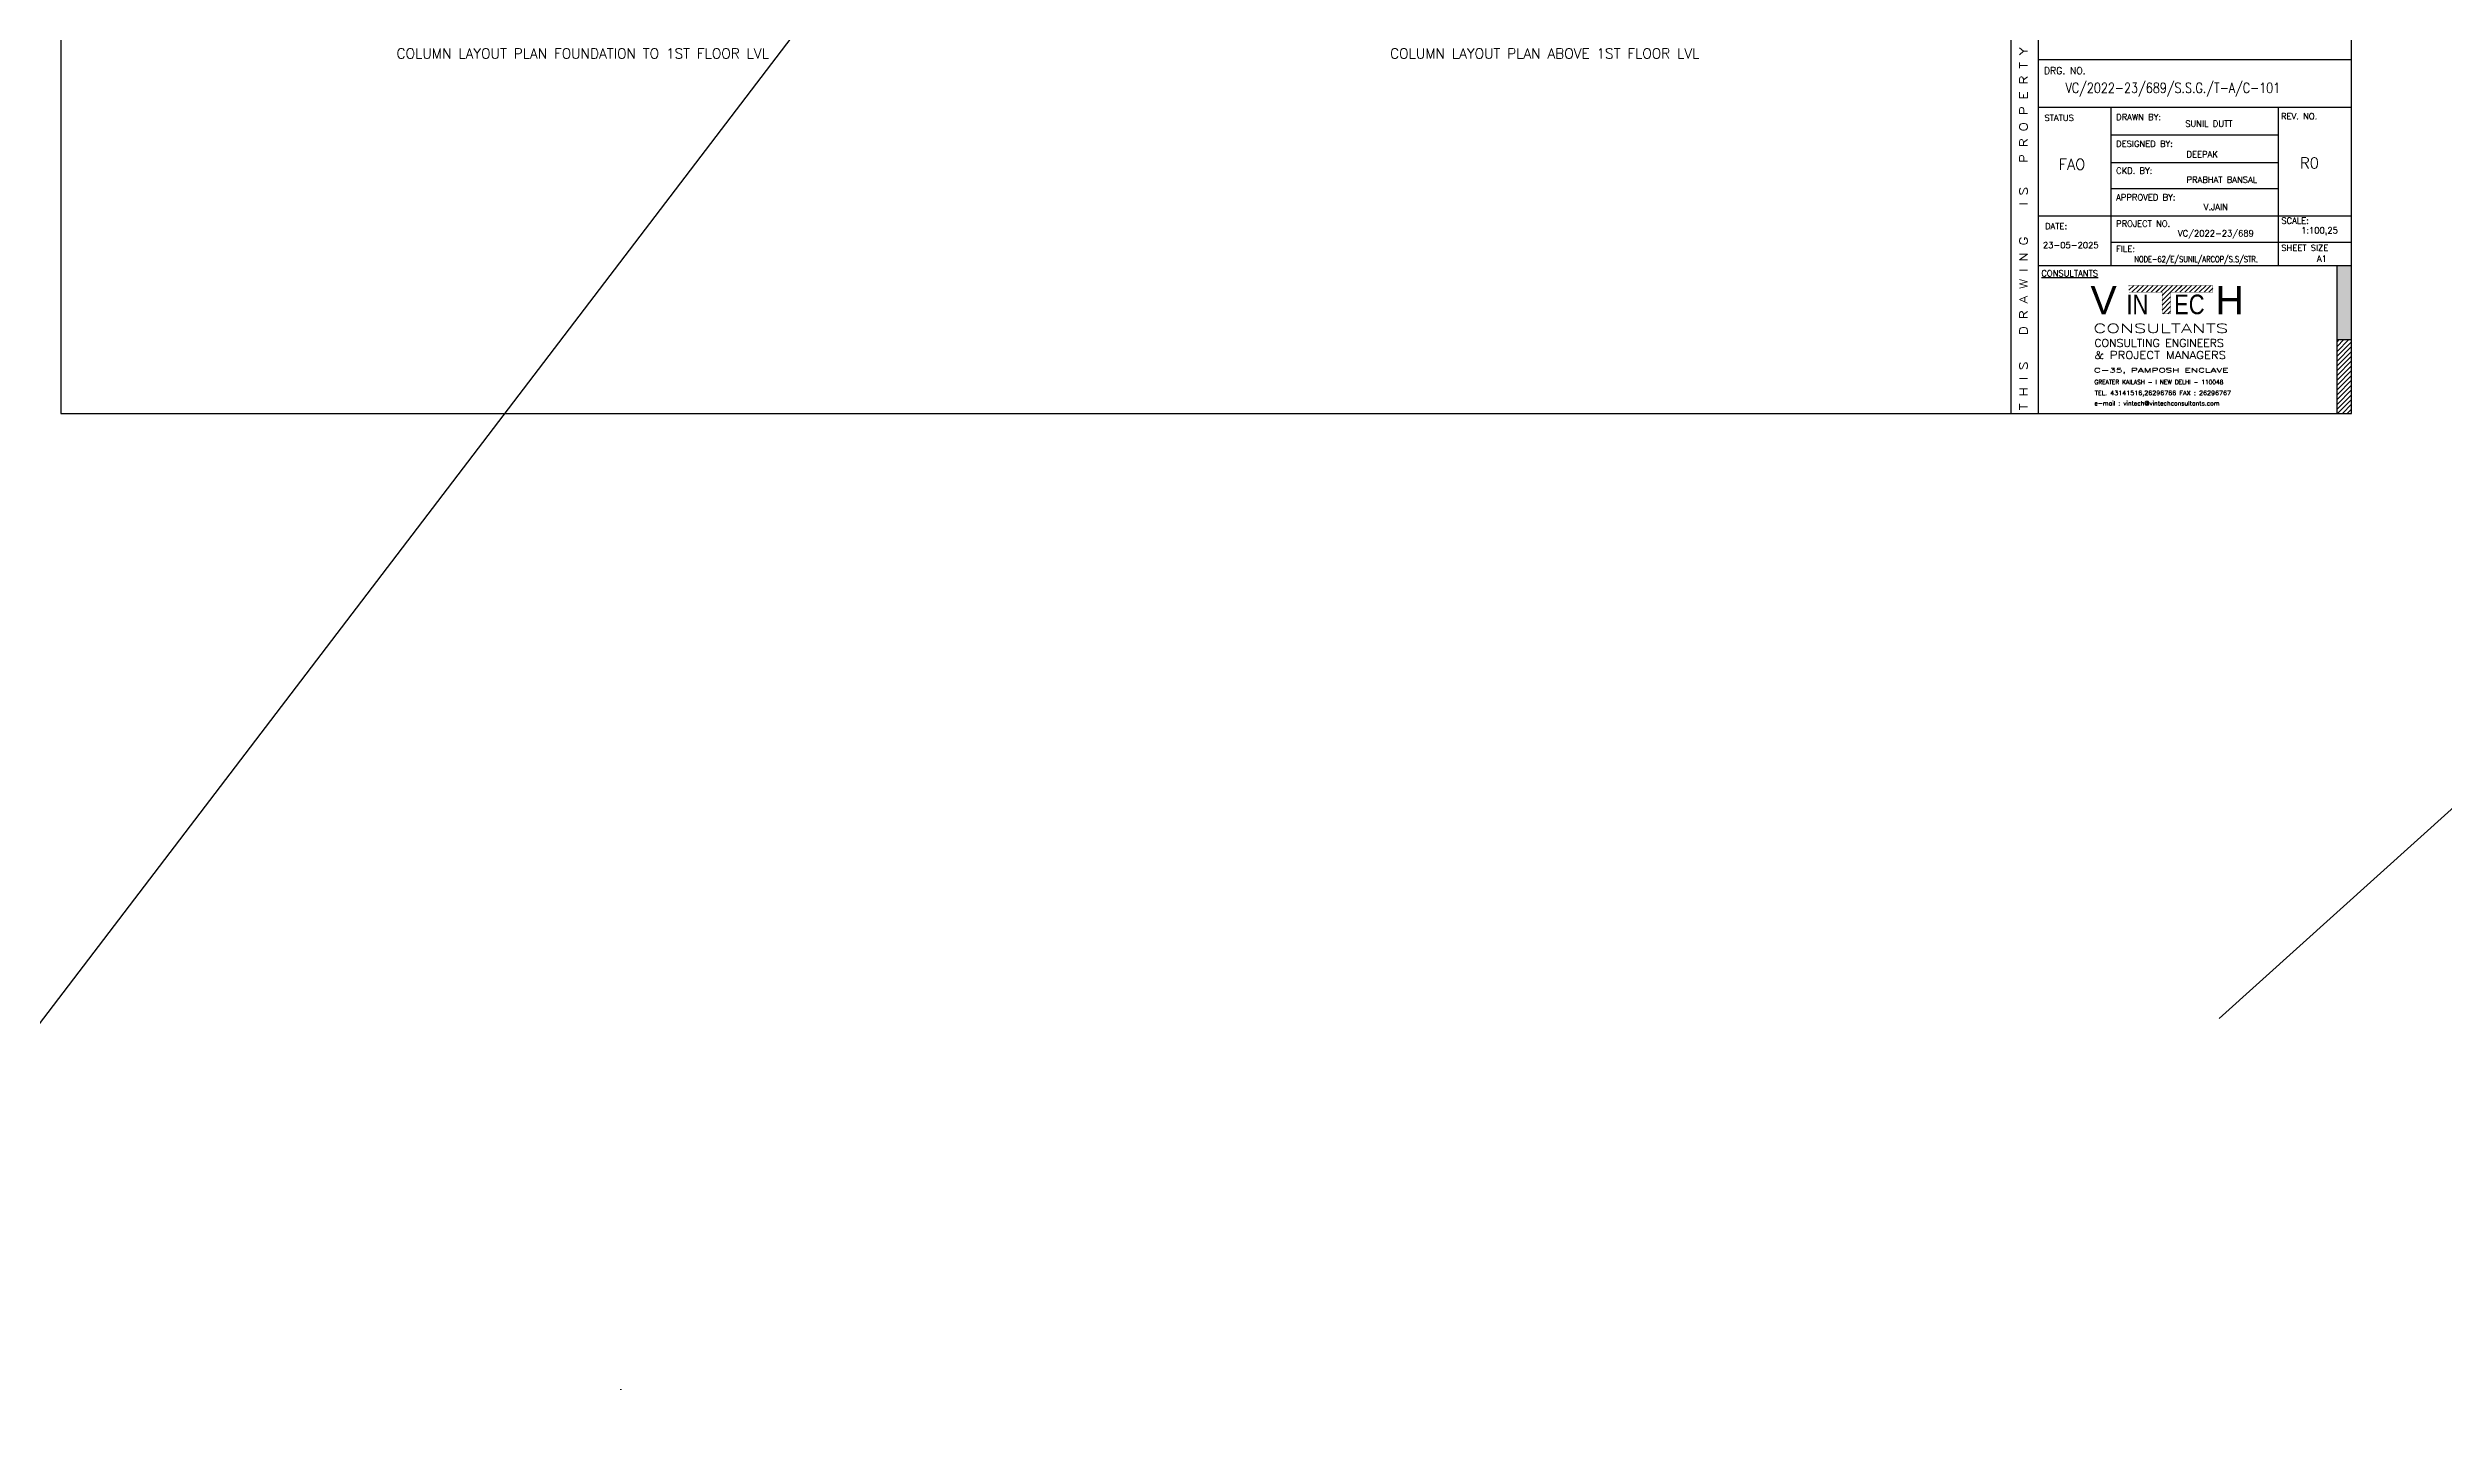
# Model space of a CAD drawing. Header units: millimetres. Extents: x 2061841 to 105821645, y -77612 to 48520811.
# Drawn here: x 105193671 to 105281648, y 48383712 to 48434613 of the extents above; entities that cross this region are included whole.
import ezdxf
from ezdxf.enums import TextEntityAlignment as Align

# ---------------------------------------------------------------- set-up
doc = ezdxf.new("R2010")
doc.units = ezdxf.units.MM
doc.header["$LTSCALE"] = 10
doc.header["$MEASUREMENT"] = 0
for name, color, linetype in [('AS-COLS', 2, 'Continuous'), ('BORDER', 5, 'Continuous'), ('LOGO', 1, 'Continuous'), ('S-OPENING', 6, 'Continuous'), ('T', 2, 'Continuous')]:
    doc.layers.add(name, color=color, linetype=linetype)
for name, color, linetype, lineweight in [('S-STRCOL HATCH', 33, 'Continuous', 9), ('STAIR', 3, 'Continuous', 13), ('TEXT', 2, 'Continuous', 25), ('TEXT 3', 1, 'Continuous', 18)]:
    doc.layers.add(name, color=color, linetype=linetype, lineweight=lineweight)
doc.styles.add('K', font='swissek.ttf', dxfattribs={"height": 349})
doc.styles.add('PK', font='romand.shx', dxfattribs={"width": 0.7, "height": 225})
doc.styles.add('RT', font='romant.shx', dxfattribs={"height": 250})
doc.styles.add('ST', font='romand.shx', dxfattribs={"height": 4})
pattern_1 = [(50, (0, 0), (5465.54007, -478.17257), [571.5, -6286.5]), (355, (0, 0), (-1057.30264, 5731.70536), [457.2, -5029.21753]), (100.4514447, (455.5, -40), (4408.23741, 5253.53256), [485.70026, -5342.70734]), (46.1842, (0, 1524), (8132.37123, -1261.26984), [857.25, -9429.75]), (96.635558, (678, 1419), (7122.124, 7422.78374), [728.5507, -8014.06824]), (351.184151, (0, 1524), (7122.124, 7422.78374), [685.799, -7543.79196]), (21, (762, 1143), (4548.43174, -3067.95595), [571.5, -6286.5]), (326, (762, 1143), (1854.06085, 5525.63898), [457.2, -5029.2]), (71.451445, (1141, 887.3), (6402.49258, 2457.68307), [485.70026, -5342.69813]), (37.5, (0, 0), (92.658098, 2536.651166), [0, -4968.24, 0, -5105.4, 0, -5048.25]), (7.5, (0, 0), (2004.589875, 3005.417245), [0, -2910.84, 0, -4853.94, 0, -1924.05]), (-32.5, (-1699.3, 0), (4067.717855, -171.86232), [0, -1905, 0, -5943.6, 0, -7886.7]), (-42.5, (-2461.3, 0), (4443.87544, 762.79473), [0, -2476.5, 0, -3947.16, 0, -5600.7])]

# ---------------------------------------------------------------- blocks, each defined once
blk = doc.blocks.new('TOWER-A TYPICAL FLOOR FRAMING PLAN N')
at = {"layer": 'LOGO'}
h = blk.add_hatch(dxfattribs=at)
h.set_pattern_fill('ANSI31', color=256, scale=999.996528, style=0)
h.set_pattern_definition([(45, (102421201.14, 48603596.1), (-88.38804, 88.38804), [])])
h.paths.add_polyline_path([(102508295.2, 48522860.7), (102508607.5, 48522860.7), (102508607.5, 48523656.8), (102510162.3, 48523656.8), (102510162.3, 48523907.7), (102507078.7, 48523907.7), (102507078.7, 48523660.2), (102508295.2, 48523660.2), (102508295.2, 48522860.7)])
h = blk.add_hatch(dxfattribs=at)
h.set_pattern_fill('ANSI31', color=256, scale=999.996528, style=0)
h.set_pattern_definition([(45, (102421201.11, 48603596.08), (-88.38804, 88.38804), [])])
h.paths.add_polyline_path([(102508295.1, 48522860.6), (102508607.4, 48522860.6), (102508607.4, 48523656.8), (102510162.3, 48523656.8), (102510162.3, 48523907.6), (102507078.7, 48523907.6), (102507078.7, 48523660.1), (102508295.1, 48523660.1), (102508295.1, 48522860.6)])
at = {"layer": 'S-STRCOL HATCH'}
h = blk.add_hatch(dxfattribs=at)
h.set_pattern_fill('AR-CONC', color=256, scale=30)
h.set_pattern_definition(pattern_1)
h.paths.add_polyline_path([(102451390.4, 48481726.7), (102451390.4, 48484027), (102451840.4, 48484027), (102451840.4, 48481726.7), (102451390.4, 48481726.7)])
h = blk.add_hatch(dxfattribs=at)
h.set_pattern_fill('AR-CONC', color=256, scale=30)
h.set_pattern_definition(pattern_1)
h.paths.add_polyline_path([(102451840.4, 48484027), (102451615.5, 48484027), (102451615.5, 48482552.4), (102451840.4, 48482552.4), (102451840.4, 48484027)])
at = {"layer": 'STAIR'}
blk.add_hatch(color=6, dxfattribs=at).paths.add_polyline_path([(102515248.8, 48524626.2), (102514718, 48524626.2), (102514718, 48521914.8), (102515248.8, 48521914.8), (102515248.8, 48524626.2)])
blk.add_hatch(color=6, dxfattribs=at).paths.add_polyline_path([(102515248.8, 48524626.2), (102514718, 48524626.2), (102514718, 48521914.8), (102515248.8, 48521914.8), (102515248.8, 48524626.2)])
h = blk.add_hatch(dxfattribs=at)
h.set_pattern_fill('ANSI31', color=6, scale=999.996528, style=0)
h.set_pattern_definition([(45, (102379757.2, 48509841.85), (-88.38804, 88.38804), [])])
h.paths.add_polyline_path([(102515248.8, 48521914.8), (102514718, 48521914.8), (102514718, 48519203.5), (102515248.8, 48519203.5), (102515248.8, 48521914.8)])
h = blk.add_hatch(dxfattribs=at)
h.set_pattern_fill('ANSI31', color=6, scale=999.996528, style=0)
h.set_pattern_definition([(45, (102379757.22, 48509841.87), (-88.38804, 88.38804), [])])
h.paths.add_polyline_path([(102515248.8, 48521914.8), (102514718, 48521914.8), (102514718, 48519203.5), (102515248.8, 48519203.5), (102515248.8, 48521914.8)])
at = {"color": 5}
blk.add_line((102514718, 48521914.8), (102515248.8, 48521914.8), dxfattribs=at)
blk.add_line((102514718, 48521914.8), (102515248.8, 48521914.8), dxfattribs=at)
at = {"layer": 'AS-COLS', "color": 6}
for p, q in [((102516331, 48609568), (102425475.5, 48490410.1)), ((102617648.5, 48593639), (102510387.1, 48496984.7))]:
    blk.add_line(p, q, dxfattribs=at)
at = {"layer": 'BORDER'}
for p, q in [((102502748.8, 48519203.5), (102502748.8, 48578603.5)), ((102515248.8, 48530437), (102503748.8, 48530437)), ((102515248.8, 48530436.9), (102503748.8, 48530436.9)), ((102506425.3, 48524626.2), (102506425.3, 48530437)), ((102512571.9, 48524626.2), (102512571.9, 48530437)), ((102503748.8, 48526465.6), (102515248.8, 48526465.6)), ((102503748.8, 48526465.6), (102515248.8, 48526465.6)), ((102515248.8, 48524626.2), (102503748.8, 48524626.2)), ((102515248.8, 48524626.2), (102503748.8, 48524626.2))]:
    blk.add_line(p, q, dxfattribs=at)
at = {"layer": 'BORDER', "color": 5}
blk.add_line((102503748.8, 48578603.5), (102503748.8, 48519203.5), dxfattribs=at)
at = {"layer": 'BORDER', "ltscale": 80}
blk.add_line((102503748.8, 48532201), (102515248.8, 48532201), dxfattribs=at)
blk.add_line((102503748.8, 48532201), (102515248.8, 48532201), dxfattribs=at)
at = {"layer": 'BORDER'}
for points in [[(102431148.3, 48519203.5), (102515248.3, 48519203.5), (102515248.3, 48578603.5), (102431148.3, 48578603.5)], [(102515248.8, 48524626.2), (102514710.5, 48524626.2), (102514710.5, 48519203.5), (102515248.8, 48519203.5)]]:
    blk.add_lwpolyline(points, close=True, dxfattribs=at)
at = {"layer": 'LOGO', "const_width": 10.4}
for points in [[(102510162.3, 48523657), (102510162.3, 48523907.7), (102507078.7, 48523907.7), (102507078.7, 48523660.2), (102508295.2, 48523660.2), (102508295.2, 48522860.7), (102508607.5, 48522860.7), (102508607.5, 48523656.8), (102510167.3, 48523656.8)], [(102510162.3, 48523657), (102510162.3, 48523907.6), (102507078.7, 48523907.6), (102507078.7, 48523660.1), (102508295.1, 48523660.1), (102508295.1, 48522860.6), (102508607.4, 48522860.6), (102508607.4, 48523656.8), (102510167.3, 48523656.8)]]:
    blk.add_lwpolyline(points, dxfattribs=at)
at = {"layer": 'T'}
for p, q in [((102511782.8, 48529427), (102506425.3, 48529427)), ((102512571.9, 48529427), (102506425.3, 48529427)), ((102506425.3, 48528417), (102511782.8, 48528417)), ((102506425.3, 48528417), (102512571.9, 48528417)), ((102506425.3, 48527461.2), (102511782.8, 48527461.2)), ((102506425.3, 48527461.2), (102512571.9, 48527461.2))]:
    blk.add_line(p, q, dxfattribs=at)
at = {"layer": 'TEXT', "color": 2}
for p, q in [((102506425.3, 48525492.1), (102512571.9, 48525492.1)), ((102506844.8, 48525492.1), (102511782.8, 48525492.1)), ((102512571.9, 48525492.1), (102515248.3, 48525492.1))]:
    blk.add_line(p, q, dxfattribs=at)
at = {"layer": 'LOGO', "style": 'K'}
for s, p in [('V', (102505667.4, 48522848.8)), ('V', (102505667.4, 48522848.7)), ('H', (102510252.2, 48522848.8)), ('H', (102510252.2, 48522848.7))]:
    blk.add_text(s, height=1031.3, dxfattribs=at).set_placement(p)
at = {"layer": 'LOGO'}
for s, height, style, width, p in [('IN', 719.5, 'K', 0.8, (102506985.5, 48522849.3)), ('IN', 719.5, 'K', 0.8, (102506985.5, 48522849.3)), ('EC', 719.5, 'K', 0.8, (102508737.1, 48522849.3)), ('EC', 719.5, 'K', 0.8, (102508737.1, 48522849.3)), ('CONSULTANTS', 334.596, 'RT', 1.6, (102505766.5, 48522160.6)), ('CONSULTANTS', 334.596, 'RT', 1.6, (102505766.6, 48522160.6)), ('CONSULTING ENGINEERS', 284.846, 'RT', 1.03, (102505806, 48521651.9)), ('CONSULTING ENGINEERS', 284.846, 'RT', 1.03, (102505806, 48521651.9)), ('& PROJECT MANAGERS', 284.846, 'RT', 1.11, (102505806, 48521205.2)), ('& PROJECT MANAGERS', 284.846, 'RT', 1.11, (102505806, 48521205.2))]:
    blk.add_text(s, height=height, dxfattribs=dict(at, style=style, width=width)).set_placement(p)
at = {"layer": 'LOGO', "color": 2, "style": 'RT'}
for s, width, p in [('C-35, PAMPOSH ENCLAVE', 1.728, (102505794.7, 48520708)), ('C-35, PAMPOSH ENCLAVE', 1.728, (102505794.7, 48520708.1)), ('GREATER KAILASH - I NEW DELHI - 110048  ', 0.968, (102505810.8, 48520274.9)), ('GREATER KAILASH - I NEW DELHI - 110048  ', 0.968, (102505810.8, 48520274.9)), ('e-mail : vintech@vintechconsultants.com', 1.01, (102505810.8, 48519496.5)), ('e-mail : vintech@vintechconsultants.com', 1.01, (102505810.8, 48519496.6)), ('TEL. 43141516,26296766 FAX : 26296767', 1.055, (102505821.5, 48519876.1)), ('TEL. 43141516,26296766 FAX : 26296767', 1.055, (102505821.5, 48519876.2))]:
    blk.add_text(s, height=162.254, dxfattribs=dict(at, width=width)).set_placement(p)
at = {"layer": 'T', "ltscale": 80, "style": 'ST'}
blk.add_text('DRG. NO.', height=250, dxfattribs=at).set_placement((102503956.3, 48531664.4))
blk.add_text('DRG. NO.', height=250, dxfattribs=at).set_placement((102503956.3, 48531664.4))
at = {"layer": 'TEXT', "color": 1, "style": 'RT', "width": 0.939798}
blk.add_text('T H I S   D R A W I N G   I S   P R O P E R T Y   O F   V I N T E C H   C O N S U L T A N T S  A N D  S H A L L  N O T  B E  R E P R O D U C E D  O R  U S E D  W I T H O U T  W R I T T E N  P E R M I S S I O N.', height=299.999, rotation=90, dxfattribs=at).set_placement((102503358, 48519324.8), (102503358, 48578156), align=Align.FIT)
at = {"layer": 'TEXT', "color": 2, "style": 'PK'}
for s, height, p in [('STATUS', 225, (102503975.7, 48529947)), ('STATUS', 225, (102503975.6, 48529946.9)), ('DRAWN BY:', 225, (102506606.6, 48529974.6)), ('SUNIL DUTT', 225, (102509143.5, 48529734.7)), ('REV. NO.', 225, (102512661.7, 48530005.2)), ('DESIGNED BY:', 224.999, (102506606.6, 48528994.2)), ('CKD. BY:', 225, (102506606.6, 48528005.1)), ('DEEPAK', 225, (102509193.2, 48528608.2)), ('APPROVED BY:', 224.999, (102506606.6, 48527027)), ('PRABHAT BANSAL', 224.999, (102509193.2, 48527673.6)), ('V.JAIN', 225, (102509822.8, 48526671.7)), ('SCALE:', 225, (102512671.7, 48526173.2)), ('SCALE:', 225, (102512671.7, 48526173.1)), ('23-05-2025', 225, (102503918.9, 48525272.6)), ('DATE:', 225, (102503995.9, 48525968.7)), ('DATE:', 225, (102503995.9, 48525968.7)), ('PROJECT NO.', 224.999, (102506606.6, 48526063.3)), ('VC/2022-23/689', 224.999, (102508876.8, 48525705.6)), ('1:100,25', 225, (102513399, 48525814.9)), ('FILE:', 225, (102506606.6, 48525133.7)), ('SHEET SIZE', 225, (102512671.7, 48525173.7)), ('A1', 225, (102513978.9, 48524773.8)), ('%%UCONSULTANTS', 224.999, (102503861.1, 48524238.7)), ('%%UCONSULTANTS', 224.999, (102503861.1, 48524238.7))]:
    blk.add_text(s, height=height, dxfattribs=at).set_placement(p)
at = {"layer": 'TEXT', "color": 2, "style": 'PK', "width": 0.8}
blk.add_text('NODE-62/E/SUNIL/ARCOP/S.S/STR.', height=224.999, dxfattribs=at).set_placement((102507275.2, 48524755.8))
at = {"layer": 'TEXT 3', "style": 'RT'}
for s, height, width, p in [('COLUMN LAYOUT PLAN FOUNDATION TO 1ST FLOOR LVL', 375, 0.98, (102443471.8, 48532235.6, -40)), ('COLUMN LAYOUT PLAN ABOVE 1ST FLOOR LVL', 375, 0.98, (102479950.8, 48532235.6, -40)), ('VC/2022-23/689/S.S.G./T-A/C-101', 375, 0.8, (102504750, 48530973.6)), ('FAO', 400, 0.98, (102504498.5, 48528153)), ('R0', 400, 0.98, (102513362.3, 48528203.1))]:
    blk.add_text(s, height=height, dxfattribs=dict(at, width=width)).set_placement(p)

msp = doc.modelspace()

# ---------------------------------------------------------------- block references
at = {"layer": 'S-OPENING'}
msp.add_blockref('TOWER-A TYPICAL FLOOR FRAMING PLAN N', (2763000.3, -98014.7), dxfattribs=at)

doc.saveas('drawing.dxf')
